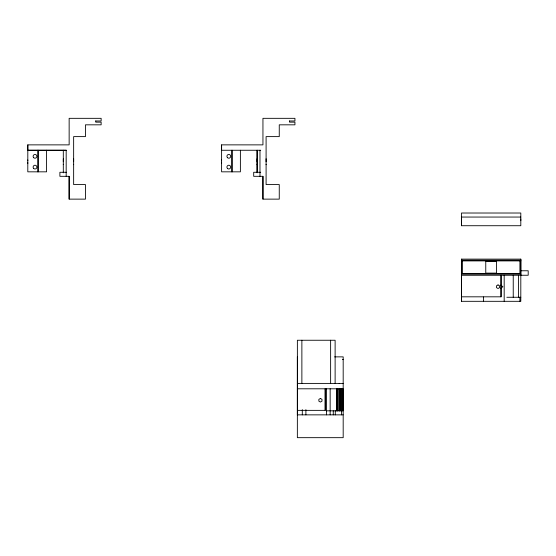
<?xml version="1.0" encoding="UTF-8"?>
<svg xmlns="http://www.w3.org/2000/svg" width="556" height="556" viewBox="0 0 556 556"><rect width="100%" height="100%" fill="white"/><g stroke="black" fill="none" stroke-linecap="round" stroke-linejoin="round"><path stroke-width="0.83" d="M27.8 163.52L27.8 162.623M27.8 160.823L27.8 159.926M63.308 164.291L63.308 164.59M63.308 161.726L63.308 158.863M95.743 120.916L95.743 122.146L101.136 122.146L101.136 124.829L85.457 124.829L85.457 136.616L73.642 136.616L73.642 184.571L85.457 184.571L85.457 199.131L69.146 199.131L69.146 176.321L59.895 176.321L59.895 172.277L66.421 172.277M73.642 164.687L73.642 164.291M73.642 161.726L73.642 158.759M221.601 163.52L221.601 162.623M221.601 160.823L221.601 159.926M257.108 164.687L257.108 164.291M257.108 161.726L257.108 158.759M289.544 120.916L289.544 122.146L294.937 122.146L294.937 124.829L279.258 124.829L279.258 136.616L266.095 136.616L266.095 184.571L279.258 184.571L279.258 199.131L262.946 199.131L262.946 176.321L253.689 176.321L253.689 172.277L260.701 172.277M266.095 164.687L266.095 164.291M266.095 161.726L266.095 158.759M297.356 356.869L297.356 414.859L343.184 414.859M325.211 410.363L325.211 388.797L325.211 410.363L297.356 410.363M326.56 414.859L326.56 388.797M330.153 388.797L330.153 414.859M336.616 410.815L336.616 388.797M336.908 410.815L336.908 388.797M337.207 410.815L337.207 388.797M337.506 410.815L337.506 388.797M337.812 410.815L337.812 388.797M339.014 410.815L339.014 388.797M339.313 410.815L339.313 388.797M339.612 410.815L339.612 388.797M339.911 410.815L339.911 388.797M340.209 410.815L340.209 388.797M341.391 410.815L341.391 388.797M342.239 410.815L342.239 388.797M461.501 273.489L520.812 273.496L520.805 301.317L461.501 301.317L461.501 259.117L520.812 259.124L520.812 273.114M461.501 225.722L461.501 213.017L520.805 213.017L520.805 225.722L461.501 225.722L461.501 217.055L520.805 217.055M501.039 296.821L501.039 275.255L501.039 296.821L461.501 296.821M504.181 301.317L504.181 275.255M520.812 259.124L520.812 275.276M520.805 220.697L520.805 218.939M66.421 150.259L27.8 150.259L27.814 144.866L69.146 144.873L69.146 118.331L101.136 118.331L101.136 120.979L95.743 120.979M289.544 120.979L294.937 120.979L294.937 118.331L262.946 118.331L262.946 144.873L221.608 144.866L221.601 150.259L260.701 150.259M500.824 288.293L502.874 286.715L500.824 285.145M339.188 383.411L339.577 383.411M27.814 150.259L66.178 150.259L66.178 176.321M461.501 260.201L520.812 260.201M461.501 260.903L520.812 260.903M461.501 261.264L462.397 261.264L462.397 273.114L461.501 273.114M520.715 270.765L528.2 270.765L528.2 275.255L461.501 275.276M461.501 274.191L520.812 274.191M506.85 297.272L520.805 297.272M334.608 356.869L343.184 356.869L343.184 437.669L297.356 437.669L297.377 340.251L335.122 340.251L335.122 383.39M342.385 359.517L343.184 359.517M297.356 383.404L343.184 383.404M297.356 388.797L343.184 388.797L343.184 410.815L326.56 410.815M519.909 261.264L519.909 273.114M519.909 297.272L519.909 301.317M518.491 275.255L518.491 297.272M513.237 275.255L513.237 297.272M483.518 296.974L483.518 301.317M462.397 260.173L462.397 260.903M461.501 259.117L461.501 301.317M341.544 410.815L341.544 414.859M335.289 410.815L335.289 414.859M333.266 410.815L333.266 414.859M330.625 340.251L330.625 383.39M305.897 409.647L305.897 414.859M302.297 409.647L302.297 414.859M301.873 340.251L301.873 383.39M262.946 176.321L262.946 199.131M259.979 150.259L259.979 176.321M257.108 172.277L257.108 150.259L257.108 172.846M240.387 150.259L240.387 171.832L221.601 171.832L221.608 144.866M232.394 150.259L232.394 171.832M231.498 150.259L231.498 171.832M69.146 176.321L69.146 199.131M63.308 150.259L63.308 172.846M46.586 150.259L46.586 171.832L27.8 171.832L27.814 144.866M38.593 150.259L38.593 171.832M37.697 150.259L37.697 171.832M498.044 284.922L496.487 285.819L496.487 287.619L498.044 288.515L499.601 287.619L499.601 285.819L498.044 284.922M320.423 398.464L318.866 399.361L318.866 401.161L320.423 402.057L321.98 401.161L321.98 399.361L320.423 398.464M496.543 261.264L485.763 261.264L485.763 273.114L496.543 273.114L496.543 261.264M227.467 157.661A1.89 1.89 0 0 0 230.622 156.813A1.89 1.89 0 0 0 228.314 154.505A1.89 1.89 0 0 0 227.467 157.661M227.467 168.447A1.89 1.89 0 0 0 230.622 167.599A1.89 1.89 0 0 0 228.314 165.285A1.89 1.89 0 0 0 227.467 168.447M33.666 168.447A1.89 1.89 0 0 0 36.821 167.599A1.89 1.89 0 0 0 34.514 165.285A1.89 1.89 0 0 0 33.666 168.447M33.666 157.661A1.89 1.89 0 0 0 36.821 156.813A1.89 1.89 0 0 0 34.514 154.505A1.89 1.89 0 0 0 33.666 157.661"/></g></svg>
